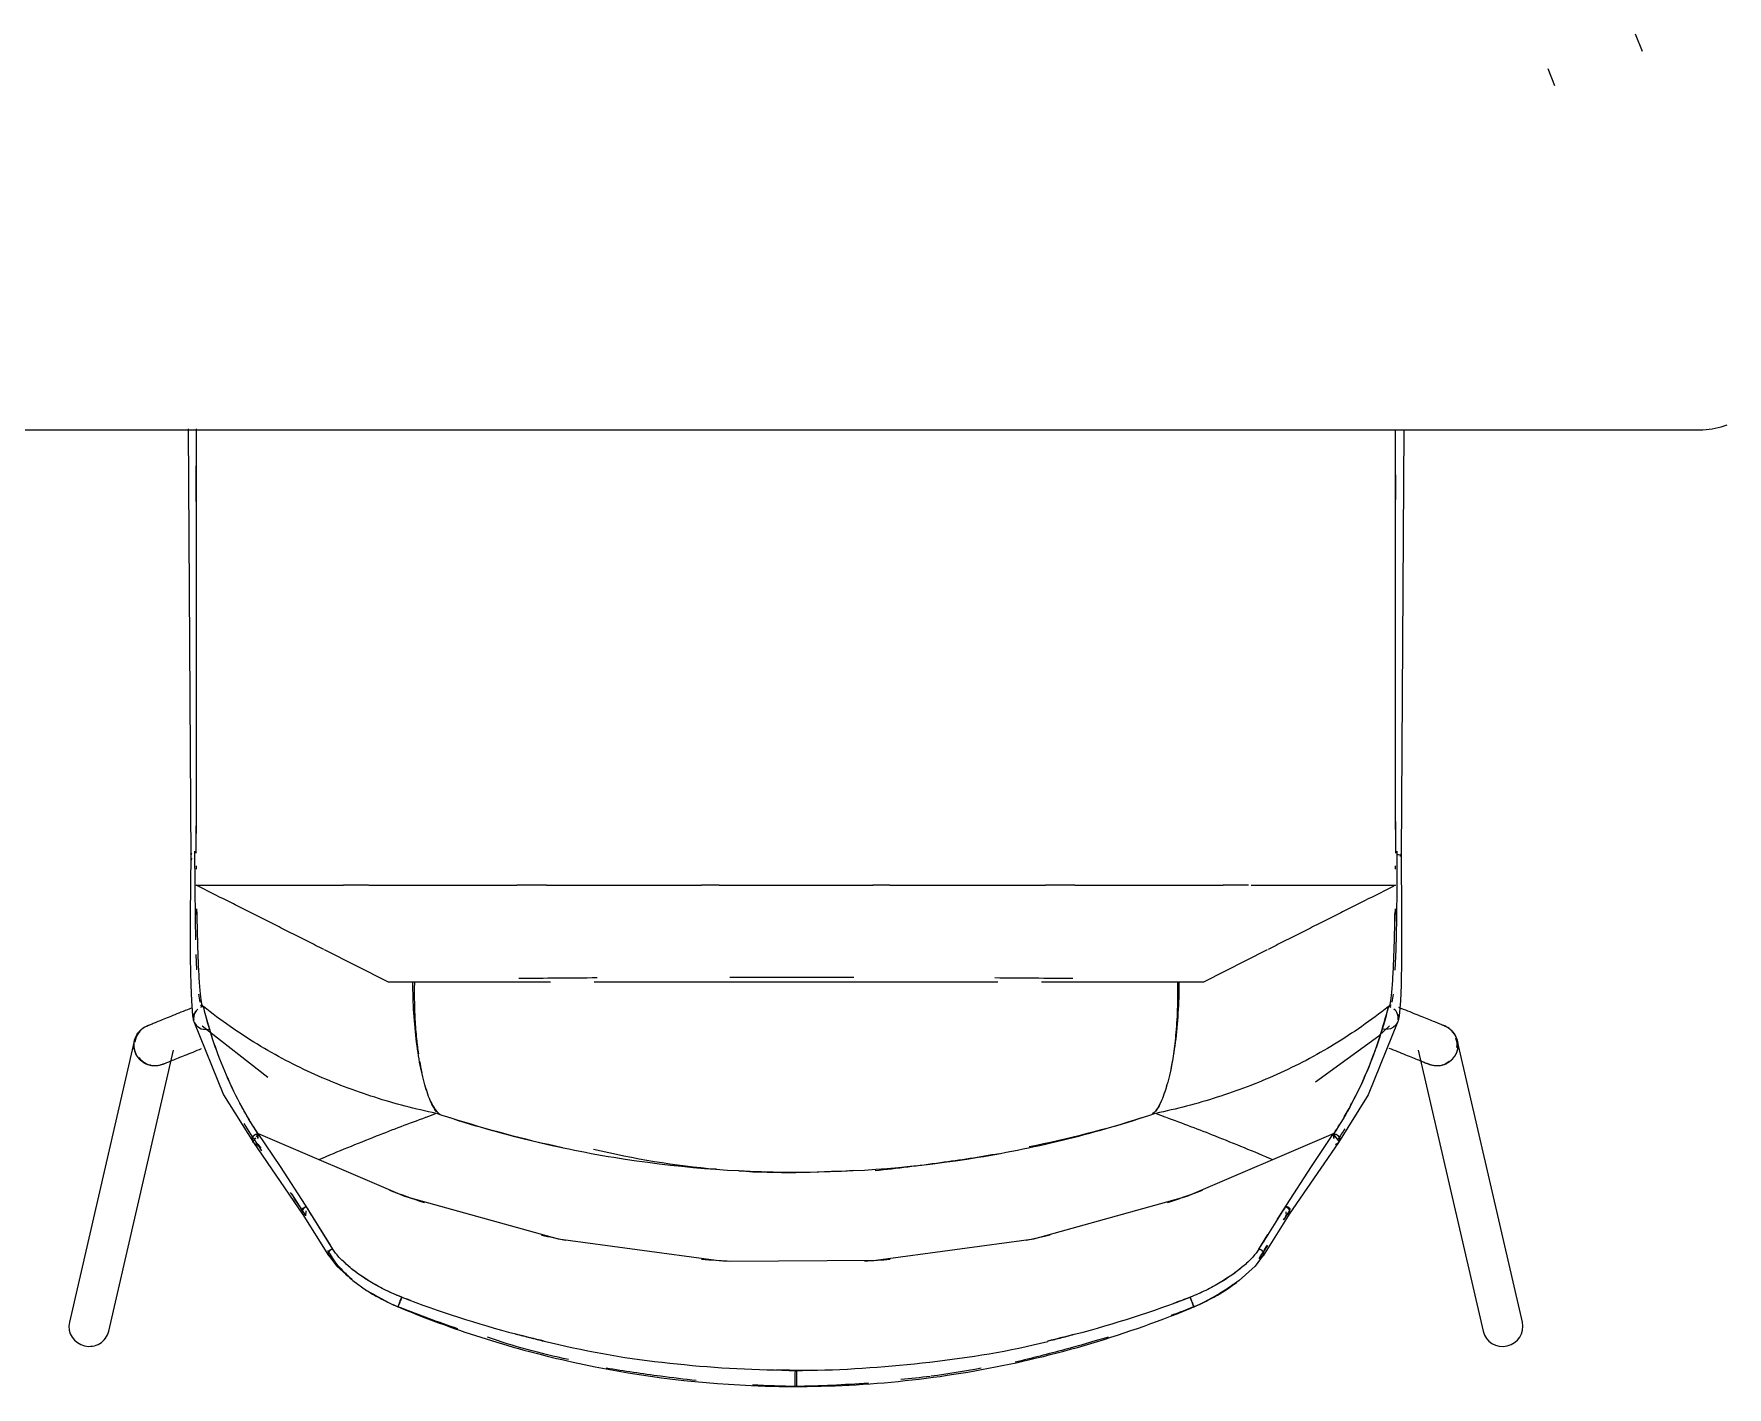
# Model space of a CAD drawing. Header units: millimetres. Extents: x 155920 to 295199, y -4084 to 97293.
# Drawn here: x 190260 to 190916, y 24404 to 24928 of the extents above; entities that cross this region are included whole.
import ezdxf

# ---------------------------------------------------------------- set-up
doc = ezdxf.new("R2010")
doc.units = ezdxf.units.MM
doc.header["$MEASUREMENT"] = 0
doc.layers.add('I-FURN', color=8, linetype='CONTINUOUS', lineweight=9)

msp = doc.modelspace()

# ---------------------------------------------------------------- linework, layer by layer
at = {"layer": 'I-FURN'}
for p, q in [((190880.5, 24928.3), (190883.16, 24921.66)), ((190849.36, 24908.21), (190846.73, 24914.73)), ((190913.79, 24776.18), (190914.94, 24776.54)), ((190914.94, 24776.54), (190916.07, 24776.94)), ((188965.5, 24775.01), (190905.5, 24775.01)), ((190320.16, 24775.42), (190321.18, 24608.79)), ((190790.84, 24775.12), (190789.82, 24610.22)), ((190905.5, 24775.01), (190906.7, 24775.04)), ((190906.7, 24775.04), (190907.9, 24775.11)), ((190907.9, 24775.11), (190909.09, 24775.23)), ((190909.09, 24775.23), (190910.28, 24775.4)), ((190910.28, 24775.4), (190911.46, 24775.61)), ((190911.46, 24775.61), (190912.63, 24775.87)), ((190912.63, 24775.87), (190913.79, 24776.18)), ((190321.16, 24610.78), (190320.97, 24586.84)), ((190321.2, 24608.83), (190321.2, 24608.76)), ((190321.35, 24608.69), (190321.65, 24608.63)), ((190321.69, 24608.95), (190321.38, 24608.89)), ((190322.86, 24598.47), (190322.76, 24611.85)), ((190788.24, 24611.85), (190788.14, 24598.46)), ((190788.86, 24610.43), (190788.31, 24610.47)), ((190789.31, 24610.38), (190788.86, 24610.43)), ((190789.63, 24610.33), (190789.31, 24610.38)), ((190789.36, 24610.07), (190789.66, 24610.13)), ((190789.66, 24610.13), (190789.81, 24610.19)), ((190789.81, 24610.19), (190789.8, 24610.26)), ((190789.85, 24610.78), (190790.04, 24586.84)), ((190323.02, 24585.61), (190322.86, 24598.47)), ((190330.55, 24598.72), (190380.3, 24598.72)), ((190390.08, 24598.72), (190447.42, 24598.72)), ((190458.92, 24598.72), (190519.01, 24598.72)), ((190525.8, 24598.72), (190585.41, 24598.72)), ((190591.91, 24598.72), (190652.12, 24598.72)), ((190663.51, 24598.72), (190720.94, 24598.72)), ((190731.78, 24598.72), (190780.46, 24598.72)), ((190788.14, 24598.46), (190787.99, 24585.62)), ((190320.97, 24586.84), (190321.02, 24570.42)), ((190323.66, 24584.75), (190323.49, 24589.64)), ((190787.51, 24589.64), (190787.35, 24584.88)), ((190790.04, 24586.84), (190789.99, 24570.42)), ((190323.17, 24577.55), (190323.02, 24585.61)), ((190787.35, 24584.88), (190787.35, 24584.75)), ((190787.99, 24585.62), (190787.73, 24573.8)), ((190397.74, 24561.25), (190372.98, 24573.72)), ((190738.02, 24573.72), (190713.26, 24561.25)), ((190787.73, 24573.8), (190787.44, 24565.87)), ((190321.02, 24570.42), (190321.21, 24560.09)), ((190323.57, 24565.91), (190323.33, 24571.92)), ((190789.99, 24570.42), (190789.8, 24560.09)), ((190321.21, 24560.09), (190321.43, 24554.03)), ((190460.43, 24561.25), (190397.74, 24561.25)), ((190555.5, 24561.25), (190477.35, 24561.25)), ((190633.65, 24561.25), (190555.5, 24561.25)), ((190713.26, 24561.25), (190650.56, 24561.25)), ((190789.8, 24560.09), (190789.57, 24554.03)), ((190321.43, 24554.03), (190321.89, 24548.14)), ((190324.8, 24553.45), (190324.28, 24556.54)), ((190786.72, 24556.53), (190786.2, 24553.45)), ((190789.57, 24554.03), (190789.11, 24548.14)), ((190310.79, 24546.85), (190310.17, 24546.6)), ((190311.44, 24547.12), (190310.79, 24546.85)), ((190312.11, 24547.39), (190311.44, 24547.12)), ((190312.81, 24547.67), (190312.11, 24547.39)), ((190313.53, 24547.96), (190312.81, 24547.67)), ((190314.27, 24548.26), (190313.53, 24547.96)), ((190315.03, 24548.57), (190314.27, 24548.26)), ((190315.81, 24548.88), (190315.03, 24548.57)), ((190316.6, 24549.2), (190315.81, 24548.88)), ((190317.41, 24549.53), (190316.6, 24549.2)), ((190318.24, 24549.86), (190317.41, 24549.53)), ((190319.08, 24550.2), (190318.24, 24549.86)), ((190319.93, 24550.55), (190319.08, 24550.2)), ((190320.79, 24550.89), (190319.93, 24550.55)), ((190321.67, 24551.25), (190320.79, 24550.89)), ((190321.89, 24548.14), (190322.3, 24546.18)), ((190322.25, 24547.67), (190322.53, 24548.81)), ((190322.53, 24548.81), (190323.1, 24549.85)), ((190325.56, 24551.65), (190325.1, 24552.45)), ((190785.9, 24552.44), (190785.45, 24551.65)), ((190787.91, 24549.85), (190788.48, 24548.81)), ((190788.48, 24548.81), (190788.76, 24547.67)), ((190789.11, 24548.14), (190788.7, 24546.18)), ((190789.89, 24551.02), (190789.01, 24551.38)), ((190790.75, 24550.67), (190789.89, 24551.02)), ((190791.61, 24550.33), (190790.75, 24550.67)), ((190792.45, 24549.99), (190791.61, 24550.33)), ((190793.29, 24549.65), (190792.45, 24549.99)), ((190794.1, 24549.32), (190793.29, 24549.65)), ((190794.9, 24549), (190794.1, 24549.32)), ((190795.69, 24548.68), (190794.9, 24549)), ((190796.46, 24548.37), (190795.69, 24548.68)), ((190797.2, 24548.07), (190796.46, 24548.37)), ((190797.93, 24547.78), (190797.2, 24548.07)), ((190798.63, 24547.49), (190797.93, 24547.78)), ((190799.31, 24547.22), (190798.63, 24547.49)), ((190799.97, 24546.95), (190799.31, 24547.22)), ((190800.6, 24546.69), (190799.97, 24546.95)), ((190299.89, 24540.01), (190300.03, 24540.3)), ((190300.03, 24540.3), (190300.17, 24540.58)), ((190300.17, 24540.58), (190300.33, 24540.86)), ((190300.33, 24540.86), (190300.5, 24541.13)), ((190300.5, 24541.13), (190300.68, 24541.4)), ((190300.68, 24541.4), (190300.87, 24541.66)), ((190300.87, 24541.66), (190301.07, 24541.91)), ((190301.07, 24541.91), (190301.28, 24542.15)), ((190301.28, 24542.15), (190301.5, 24542.38)), ((190301.5, 24542.38), (190301.73, 24542.6)), ((190301.73, 24542.6), (190301.96, 24542.82)), ((190301.96, 24542.82), (190302.21, 24543.02)), ((190302.21, 24543.02), (190302.46, 24543.22)), ((190302.46, 24543.22), (190302.73, 24543.4)), ((190302.73, 24543.4), (190302.99, 24543.58)), ((190302.99, 24543.58), (190303.27, 24543.74)), ((190303.27, 24543.74), (190303.55, 24543.89)), ((190303.55, 24543.89), (190303.84, 24544.03)), ((190303.84, 24544.03), (190304.13, 24544.16)), ((190304.13, 24544.16), (190304.21, 24544.19)), ((190304.22, 24544.2), (190304.21, 24544.19)), ((190304.21, 24544.19), (190304.23, 24544.2)), ((190304.26, 24544.21), (190304.22, 24544.2)), ((190304.23, 24544.2), (190304.28, 24544.22)), ((190304.34, 24544.25), (190304.26, 24544.21)), ((190304.28, 24544.22), (190304.37, 24544.26)), ((190304.45, 24544.29), (190304.34, 24544.25)), ((190304.37, 24544.26), (190304.41, 24544.28)), ((190304.6, 24544.35), (190304.45, 24544.29)), ((190304.78, 24544.42), (190304.6, 24544.35)), ((190305, 24544.51), (190304.78, 24544.42)), ((190305.25, 24544.61), (190305, 24544.51)), ((190305.54, 24544.73), (190305.25, 24544.61)), ((190305.86, 24544.86), (190305.54, 24544.73)), ((190306.21, 24545), (190305.86, 24544.86)), ((190306.6, 24545.16), (190306.21, 24545)), ((190307.02, 24545.33), (190306.6, 24545.16)), ((190307.47, 24545.51), (190307.02, 24545.33)), ((190307.95, 24545.71), (190307.47, 24545.51)), ((190308.46, 24545.91), (190307.95, 24545.71)), ((190309.01, 24546.13), (190308.46, 24545.91)), ((190309.57, 24546.36), (190309.01, 24546.13)), ((190310.17, 24546.6), (190309.57, 24546.36)), ((190322.59, 24545.4), (190322.26, 24546.51)), ((190322.3, 24546.18), (190322.63, 24545.42)), ((190322.38, 24545.96), (190333.88, 24517.53)), ((190322.63, 24545.42), (190323.22, 24544.56)), ((190323.22, 24544.56), (190324.15, 24543.74)), ((190324.15, 24543.74), (190325.27, 24543.17)), ((190325.27, 24543.17), (190326.17, 24542.94)), ((190325.62, 24544.28), (190351.02, 24524.46)), ((190326.17, 24542.94), (190327.55, 24542.9)), ((190327.55, 24542.9), (190328.59, 24543.11)), ((190756.64, 24522.63), (190781.19, 24540.37)), ((190788.62, 24545.96), (190777.12, 24517.53)), ((190781.19, 24540.37), (190785.39, 24544.28)), ((190783.45, 24542.9), (190782.41, 24543.11)), ((190784.83, 24542.94), (190783.45, 24542.9)), ((190785.73, 24543.17), (190784.83, 24542.94)), ((190786.86, 24543.74), (190785.73, 24543.17)), ((190787.78, 24544.56), (190786.86, 24543.74)), ((190788.37, 24545.42), (190787.78, 24544.56)), ((190788.7, 24546.18), (190788.37, 24545.42)), ((190788.74, 24546.51), (190788.41, 24545.4)), ((190801.21, 24546.45), (190800.6, 24546.69)), ((190801.79, 24546.22), (190801.21, 24546.45)), ((190802.34, 24545.99), (190801.79, 24546.22)), ((190802.86, 24545.78), (190802.34, 24545.99)), ((190803.36, 24545.58), (190802.86, 24545.78)), ((190803.82, 24545.4), (190803.36, 24545.58)), ((190804.25, 24545.22), (190803.82, 24545.4)), ((190804.65, 24545.06), (190804.25, 24545.22)), ((190805.02, 24544.91), (190804.65, 24545.06)), ((190805.35, 24544.78), (190805.02, 24544.91)), ((190805.65, 24544.66), (190805.35, 24544.78)), ((190805.92, 24544.55), (190805.65, 24544.66)), ((190806.15, 24544.46), (190805.92, 24544.55)), ((190806.34, 24544.38), (190806.15, 24544.46)), ((190806.5, 24544.31), (190806.34, 24544.38)), ((190806.63, 24544.26), (190806.5, 24544.31)), ((190806.59, 24544.28), (190806.69, 24544.23)), ((190806.72, 24544.22), (190806.63, 24544.26)), ((190806.69, 24544.23), (190806.76, 24544.21)), ((190806.77, 24544.2), (190806.72, 24544.22)), ((190806.76, 24544.21), (190806.79, 24544.2)), ((190806.79, 24544.19), (190806.77, 24544.2)), ((190806.79, 24544.2), (190806.79, 24544.19)), ((190806.79, 24544.19), (190807.09, 24544.07)), ((190807.09, 24544.07), (190807.38, 24543.93)), ((190807.38, 24543.93), (190807.66, 24543.78)), ((190807.66, 24543.78), (190807.94, 24543.62)), ((190807.94, 24543.62), (190808.21, 24543.45)), ((190808.21, 24543.45), (190808.47, 24543.27)), ((190808.47, 24543.27), (190808.73, 24543.08)), ((190808.73, 24543.08), (190808.97, 24542.88)), ((190808.97, 24542.88), (190809.21, 24542.66)), ((190809.21, 24542.66), (190809.44, 24542.44)), ((190809.44, 24542.44), (190809.67, 24542.21)), ((190809.67, 24542.21), (190809.88, 24541.97)), ((190809.88, 24541.97), (190810.08, 24541.73)), ((190810.08, 24541.73), (190810.27, 24541.47)), ((190810.27, 24541.47), (190810.46, 24541.21)), ((190810.46, 24541.21), (190810.63, 24540.94)), ((190810.63, 24540.94), (190810.79, 24540.66)), ((190810.79, 24540.66), (190810.94, 24540.38)), ((190810.94, 24540.38), (190811.08, 24540.09)), ((190299.33, 24538.37), (190274.21, 24429.56)), ((190289.41, 24426.05), (190314.53, 24534.86)), ((190299.21, 24536.91), (190299.22, 24537.23)), ((190299.21, 24536.59), (190299.21, 24536.91)), ((190299.22, 24536.27), (190299.21, 24536.59)), ((190299.22, 24537.23), (190299.25, 24537.54)), ((190299.25, 24535.95), (190299.22, 24536.27)), ((190299.25, 24537.54), (190299.28, 24537.86)), ((190299.29, 24535.63), (190299.25, 24535.95)), ((190299.28, 24537.86), (190299.33, 24538.18)), ((190299.34, 24535.31), (190299.29, 24535.63)), ((190299.33, 24538.18), (190299.39, 24538.49)), ((190299.41, 24535), (190299.34, 24535.31)), ((190299.39, 24538.49), (190299.47, 24538.8)), ((190299.49, 24534.69), (190299.41, 24535)), ((190299.47, 24538.8), (190299.56, 24539.11)), ((190299.58, 24534.38), (190299.49, 24534.69)), ((190299.56, 24539.11), (190299.66, 24539.42)), ((190299.68, 24534.08), (190299.58, 24534.38)), ((190299.66, 24539.42), (190299.77, 24539.72)), ((190299.79, 24533.78), (190299.68, 24534.08)), ((190299.77, 24539.72), (190299.89, 24540.01)), ((190299.82, 24533.7), (190299.79, 24533.78)), ((190299.95, 24533.41), (190299.82, 24533.7)), ((190320.54, 24533.54), (190321.31, 24533.85)), ((190321.31, 24533.85), (190322.09, 24534.16)), ((190322.09, 24534.16), (190322.89, 24534.49)), ((190322.89, 24534.49), (190323.71, 24534.82)), ((190323.71, 24534.82), (190324.54, 24535.15)), ((190324.54, 24535.15), (190325.39, 24535.49)), ((190785.08, 24535.71), (190785.93, 24535.37)), ((190785.93, 24535.37), (190786.77, 24535.03)), ((190786.77, 24535.03), (190787.6, 24534.69)), ((190787.6, 24534.69), (190788.41, 24534.37)), ((190788.41, 24534.37), (190789.2, 24534.04)), ((190789.2, 24534.04), (190789.98, 24533.73)), ((190789.98, 24533.73), (190790.74, 24533.42)), ((190796.47, 24534.86), (190821.59, 24426.05)), ((190811.08, 24540.09), (190811.2, 24539.8)), ((190811.21, 24533.78), (190811.09, 24533.49)), ((190811.2, 24539.8), (190811.32, 24539.5)), ((190811.24, 24533.86), (190811.21, 24533.78)), ((190811.36, 24534.16), (190811.24, 24533.86)), ((190811.32, 24539.5), (190811.42, 24539.19)), ((190811.45, 24534.47), (190811.36, 24534.16)), ((190811.42, 24539.19), (190811.51, 24538.89)), ((190811.54, 24534.77), (190811.45, 24534.47)), ((190811.51, 24538.89), (190811.59, 24538.58)), ((190811.61, 24535.08), (190811.54, 24534.77)), ((190811.59, 24538.58), (190811.66, 24538.26)), ((190811.68, 24535.4), (190811.61, 24535.08)), ((190811.66, 24538.26), (190811.71, 24537.95)), ((190836.8, 24429.56), (190811.67, 24538.37)), ((190811.72, 24535.72), (190811.68, 24535.4)), ((190811.71, 24537.95), (190811.75, 24537.63)), ((190811.76, 24536.03), (190811.72, 24535.72)), ((190811.75, 24537.63), (190811.78, 24537.31)), ((190811.78, 24536.35), (190811.76, 24536.03)), ((190811.78, 24537.31), (190811.79, 24536.99)), ((190811.79, 24536.67), (190811.78, 24536.35)), ((190811.79, 24536.99), (190811.79, 24536.67)), ((190300.09, 24533.12), (190299.95, 24533.41)), ((190300.24, 24532.84), (190300.09, 24533.12)), ((190300.41, 24532.56), (190300.24, 24532.84)), ((190300.58, 24532.29), (190300.41, 24532.56)), ((190300.77, 24532.03), (190300.58, 24532.29)), ((190300.96, 24531.78), (190300.77, 24532.03)), ((190301.17, 24531.53), (190300.96, 24531.78)), ((190301.38, 24531.3), (190301.17, 24531.53)), ((190301.6, 24531.07), (190301.38, 24531.3)), ((190301.84, 24530.85), (190301.6, 24531.07)), ((190302.08, 24530.64), (190301.84, 24530.85)), ((190302.33, 24530.44), (190302.08, 24530.64)), ((190302.59, 24530.25), (190302.33, 24530.44)), ((190302.85, 24530.07), (190302.59, 24530.25)), ((190303.12, 24529.9), (190302.85, 24530.07)), ((190303.4, 24529.74), (190303.12, 24529.9)), ((190303.69, 24529.59), (190303.4, 24529.74)), ((190303.98, 24529.46), (190303.69, 24529.59)), ((190304.27, 24529.34), (190303.98, 24529.46)), ((190304.57, 24529.22), (190304.27, 24529.34)), ((190304.87, 24529.13), (190304.57, 24529.22)), ((190305.18, 24529.04), (190304.87, 24529.13)), ((190305.49, 24528.96), (190305.18, 24529.04)), ((190305.81, 24528.9), (190305.49, 24528.96)), ((190306.12, 24528.85), (190305.81, 24528.9)), ((190306.44, 24528.81), (190306.12, 24528.85)), ((190306.76, 24528.79), (190306.44, 24528.81)), ((190307.08, 24528.78), (190306.76, 24528.79)), ((190307.4, 24528.78), (190307.08, 24528.78)), ((190307.72, 24528.79), (190307.4, 24528.78)), ((190308.04, 24528.82), (190307.72, 24528.79)), ((190308.36, 24528.86), (190308.04, 24528.82)), ((190308.67, 24528.91), (190308.36, 24528.86)), ((190308.99, 24528.98), (190308.67, 24528.91)), ((190309.3, 24529.05), (190308.99, 24528.98)), ((190309.6, 24529.14), (190309.3, 24529.05)), ((190309.91, 24529.25), (190309.6, 24529.14)), ((190310.21, 24529.36), (190309.91, 24529.25)), ((190310.24, 24529.37), (190310.21, 24529.36)), ((190310.21, 24529.36), (190310.22, 24529.37)), ((190310.21, 24529.36), (190310.21, 24529.36)), ((190310.22, 24529.37), (190310.28, 24529.39)), ((190310.3, 24529.4), (190310.24, 24529.37)), ((190310.28, 24529.39), (190310.37, 24529.43)), ((190310.41, 24529.44), (190310.3, 24529.4)), ((190310.37, 24529.43), (190310.49, 24529.48)), ((190310.49, 24529.48), (190310.65, 24529.54)), ((190310.65, 24529.54), (190310.85, 24529.62)), ((190310.85, 24529.62), (190311.08, 24529.71)), ((190311.08, 24529.71), (190311.35, 24529.82)), ((190311.35, 24529.82), (190311.65, 24529.94)), ((190311.65, 24529.94), (190311.98, 24530.08)), ((190311.98, 24530.08), (190312.35, 24530.23)), ((190312.35, 24530.23), (190312.75, 24530.39)), ((190312.75, 24530.39), (190313.18, 24530.56)), ((190313.18, 24530.56), (190313.64, 24530.75)), ((190313.64, 24530.75), (190314.13, 24530.95)), ((190314.13, 24530.95), (190314.66, 24531.16)), ((190314.66, 24531.16), (190315.21, 24531.38)), ((190315.21, 24531.38), (190315.79, 24531.61)), ((190315.79, 24531.61), (190316.39, 24531.86)), ((190316.39, 24531.86), (190317.02, 24532.12)), ((190317.02, 24532.12), (190317.68, 24532.38)), ((190317.68, 24532.38), (190318.36, 24532.66)), ((190318.36, 24532.66), (190319.07, 24532.94)), ((190319.07, 24532.94), (190319.79, 24533.23)), ((190319.79, 24533.23), (190320.54, 24533.54)), ((190790.74, 24533.42), (190791.48, 24533.12)), ((190791.48, 24533.12), (190792.2, 24532.83)), ((190792.2, 24532.83), (190792.89, 24532.55)), ((190792.89, 24532.55), (190793.57, 24532.28)), ((190793.57, 24532.28), (190794.22, 24532.02)), ((190794.22, 24532.02), (190794.84, 24531.77)), ((190794.84, 24531.77), (190795.44, 24531.53)), ((190795.44, 24531.53), (190796, 24531.3)), ((190796, 24531.3), (190796.55, 24531.08)), ((190796.55, 24531.08), (190797.06, 24530.87)), ((190797.06, 24530.87), (190797.54, 24530.68)), ((190797.54, 24530.68), (190797.99, 24530.49)), ((190797.99, 24530.49), (190798.41, 24530.33)), ((190798.41, 24530.33), (190798.8, 24530.17)), ((190798.8, 24530.17), (190799.15, 24530.03)), ((190799.15, 24530.03), (190799.47, 24529.9)), ((190799.47, 24529.9), (190799.76, 24529.78)), ((190799.76, 24529.78), (190800.01, 24529.68)), ((190800.01, 24529.68), (190800.23, 24529.59)), ((190800.23, 24529.59), (190800.41, 24529.52)), ((190800.41, 24529.52), (190800.56, 24529.46)), ((190800.56, 24529.46), (190800.67, 24529.41)), ((190800.64, 24529.43), (190800.6, 24529.44)), ((190800.73, 24529.39), (190800.64, 24529.43)), ((190800.67, 24529.41), (190800.75, 24529.38)), ((190800.78, 24529.37), (190800.73, 24529.39)), ((190800.75, 24529.38), (190800.79, 24529.36)), ((190800.8, 24529.36), (190800.78, 24529.37)), ((190800.79, 24529.36), (190800.8, 24529.36)), ((190800.88, 24529.33), (190800.8, 24529.36)), ((190801.18, 24529.22), (190800.88, 24529.33)), ((190801.48, 24529.12), (190801.18, 24529.22)), ((190801.79, 24529.03), (190801.48, 24529.12)), ((190802.1, 24528.96), (190801.79, 24529.03)), ((190802.42, 24528.9), (190802.1, 24528.96)), ((190802.73, 24528.85), (190802.42, 24528.9)), ((190803.05, 24528.81), (190802.73, 24528.85)), ((190803.37, 24528.79), (190803.05, 24528.81)), ((190803.69, 24528.78), (190803.37, 24528.79)), ((190804.01, 24528.78), (190803.69, 24528.78)), ((190804.33, 24528.8), (190804.01, 24528.78)), ((190804.65, 24528.82), (190804.33, 24528.8)), ((190804.97, 24528.86), (190804.65, 24528.82)), ((190805.28, 24528.92), (190804.97, 24528.86)), ((190805.59, 24528.98), (190805.28, 24528.92)), ((190805.9, 24529.06), (190805.59, 24528.98)), ((190806.21, 24529.15), (190805.9, 24529.06)), ((190806.51, 24529.25), (190806.21, 24529.15)), ((190806.81, 24529.37), (190806.51, 24529.25)), ((190807.11, 24529.5), (190806.81, 24529.37)), ((190807.4, 24529.63), (190807.11, 24529.5)), ((190807.68, 24529.78), (190807.4, 24529.63)), ((190807.96, 24529.94), (190807.68, 24529.78)), ((190808.22, 24530.12), (190807.96, 24529.94)), ((190808.49, 24530.3), (190808.22, 24530.12)), ((190808.74, 24530.49), (190808.49, 24530.3)), ((190808.99, 24530.69), (190808.74, 24530.49)), ((190809.23, 24530.91), (190808.99, 24530.69)), ((190809.46, 24531.13), (190809.23, 24530.91)), ((190809.68, 24531.36), (190809.46, 24531.13)), ((190809.89, 24531.6), (190809.68, 24531.36)), ((190810.1, 24531.85), (190809.89, 24531.6)), ((190810.29, 24532.1), (190810.1, 24531.85)), ((190810.47, 24532.37), (190810.29, 24532.1)), ((190810.64, 24532.64), (190810.47, 24532.37)), ((190810.8, 24532.91), (190810.64, 24532.64)), ((190810.95, 24533.2), (190810.8, 24532.91)), ((190811.09, 24533.49), (190810.95, 24533.2)), ((190333.88, 24517.53), (190345.42, 24499.15)), ((190777.12, 24517.53), (190765.58, 24499.15)), ((190345.02, 24500.45), (190345.09, 24500.92)), ((190345.09, 24500.92), (190345.27, 24501.37)), ((190346.22, 24500.95), (190345.21, 24499.52)), ((190345.27, 24501.37), (190345.54, 24501.77)), ((190345.54, 24501.77), (190345.9, 24502.09)), ((190345.9, 24502.09), (190346.33, 24502.32)), ((190346.33, 24502.32), (190346.8, 24502.45)), ((190347.28, 24502.47), (190346.46, 24501.3)), ((190346.8, 24502.45), (190347.28, 24502.47)), ((190347.17, 24500.7), (190347.28, 24502.47)), ((190347.28, 24502.48), (190347.18, 24500.7)), ((190347.22, 24500.67), (190347.28, 24502.48)), ((190347.22, 24500.67), (190347.28, 24502.48)), ((190355.92, 24489.84), (190347.29, 24502.61)), ((190347.29, 24502.61), (190403.94, 24478.3)), ((190707.06, 24478.3), (190763.71, 24502.61)), ((190755.08, 24489.84), (190763.71, 24502.61)), ((190763.83, 24500.7), (190763.72, 24502.48)), ((190763.72, 24502.48), (190763.78, 24500.67)), ((190763.72, 24502.48), (190763.78, 24500.67)), ((190765.79, 24499.52), (190763.72, 24502.47)), ((190763.72, 24502.47), (190763.83, 24500.7)), ((190763.72, 24502.47), (190764.21, 24502.45)), ((190764.21, 24502.45), (190764.67, 24502.32)), ((190764.67, 24502.32), (190765.1, 24502.09)), ((190765.1, 24502.09), (190765.46, 24501.77)), ((190765.46, 24501.77), (190765.74, 24501.37)), ((190765.74, 24501.37), (190765.92, 24500.92)), ((190765.92, 24500.92), (190765.99, 24500.45)), ((190345.06, 24499.97), (190345.02, 24500.45)), ((190345.21, 24499.52), (190345.06, 24499.97)), ((190345.42, 24499.14), (190364.47, 24471.44)), ((190347.15, 24498.49), (190348.26, 24496.92)), ((190765.58, 24499.14), (190746.54, 24471.44)), ((190765.94, 24499.97), (190765.79, 24499.52)), ((190765.99, 24500.45), (190765.94, 24499.97)), ((190365.61, 24474.85), (190355.92, 24489.84)), ((190745.4, 24474.85), (190755.08, 24489.84)), ((190360.18, 24479.28), (190365.55, 24471)), ((190376.24, 24457.84), (190365.61, 24474.85)), ((190403.94, 24478.3), (190463.41, 24461.84)), ((190647.59, 24461.84), (190707.06, 24478.3)), ((190742.01, 24469.48), (190745.4, 24474.85)), ((190364.15, 24472.58), (190364.25, 24472.99)), ((190364.28, 24471.77), (190364.16, 24472.16)), ((190364.34, 24472.86), (190364.23, 24472.44)), ((190364.24, 24472.03), (190364.36, 24471.64)), ((190364.25, 24472.99), (190364.46, 24473.38)), ((190364.5, 24471.43), (190364.28, 24471.77)), ((190364.54, 24473.25), (190364.34, 24472.86)), ((190364.36, 24471.64), (190364.58, 24471.29)), ((190364.37, 24471.59), (190374.58, 24455.39)), ((190364.46, 24473.38), (190364.76, 24473.73)), ((190364.81, 24471.16), (190364.5, 24471.43)), ((190364.84, 24473.59), (190364.54, 24473.25)), ((190364.58, 24471.29), (190364.89, 24471.03)), ((190364.76, 24473.73), (190365.13, 24473.99)), ((190365.21, 24473.86), (190364.84, 24473.59)), ((190365.13, 24473.99), (190365.54, 24474.17)), ((190365.63, 24474.04), (190365.21, 24473.86)), ((190365.54, 24474.17), (190365.99, 24474.25)), ((190365.8, 24472.61), (190365.61, 24470.9)), ((190366.07, 24474.12), (190365.63, 24474.04)), ((190365.69, 24470.77), (190365.88, 24472.45)), ((190746.77, 24471.81), (190736.37, 24455.31)), ((190745.46, 24471), (190744.4, 24469.34)), ((190745.38, 24474.04), (190744.93, 24474.12)), ((190745.14, 24472.25), (190745.31, 24470.77)), ((190745.8, 24473.86), (190745.38, 24474.04)), ((190746.73, 24472.98), (190745.46, 24471)), ((190746.16, 24473.59), (190745.8, 24473.86)), ((190746.11, 24471.03), (190746.42, 24471.29)), ((190746.46, 24473.25), (190746.16, 24473.59)), ((190746.42, 24471.29), (190746.64, 24471.64)), ((190746.67, 24472.86), (190746.46, 24473.25)), ((190746.64, 24471.64), (190746.76, 24472.03)), ((190746.76, 24472.03), (190746.77, 24472.44)), ((190463.41, 24461.84), (190524.61, 24453.53)), ((190586.39, 24453.53), (190647.59, 24461.84)), ((190734.76, 24457.84), (190738.26, 24463.48)), ((190374.19, 24457.33), (190376.24, 24454.05)), ((190374.51, 24456.69), (190374.4, 24456.29)), ((190374.4, 24456.29), (190374.4, 24455.89)), ((190374.4, 24455.89), (190374.51, 24455.52)), ((190374.73, 24457.07), (190374.51, 24456.69)), ((190374.51, 24455.52), (190374.72, 24455.2)), ((190374.54, 24455.45), (190377.73, 24451.23)), ((190374.72, 24455.2), (190375.03, 24454.96)), ((190375.03, 24457.39), (190374.73, 24457.07)), ((190375.41, 24457.63), (190375.03, 24457.39)), ((190375.82, 24457.79), (190375.41, 24457.63)), ((190376.25, 24457.84), (190375.82, 24457.79)), ((190736.46, 24455.45), (190733.28, 24451.23)), ((190738.04, 24459.29), (190734.78, 24454.08)), ((190375.03, 24454.96), (190375.4, 24454.8)), ((190375.4, 24454.8), (190375.82, 24454.75)), ((190377.73, 24451.23), (190383.89, 24445.65)), ((190524.61, 24453.53), (190528.9, 24453.26)), ((190529.96, 24453.2), (190586.39, 24453.53)), ((190733.28, 24451.23), (190727.12, 24445.65)), ((190383.89, 24445.65), (190389.24, 24441.89)), ((190727.12, 24445.65), (190721.77, 24441.89)), ((190389.24, 24441.89), (190396.43, 24437.81)), ((190401.45, 24435.62), (190401.42, 24435.52)), ((190401.53, 24435.82), (190401.45, 24435.62)), ((190401.65, 24436.11), (190401.53, 24435.82)), ((190401.79, 24436.49), (190401.65, 24436.11)), ((190401.96, 24436.91), (190401.79, 24436.49)), ((190402.14, 24437.37), (190401.96, 24436.91)), ((190402.32, 24437.82), (190402.14, 24437.37)), ((190402.49, 24438.25), (190402.32, 24437.82)), ((190402.64, 24438.63), (190402.49, 24438.25)), ((190402.76, 24438.93), (190402.64, 24438.63)), ((190402.84, 24439.14), (190402.76, 24438.93)), ((190402.88, 24439.25), (190402.84, 24439.14)), ((190708.16, 24439.14), (190708.12, 24439.25)), ((190708.25, 24438.93), (190708.16, 24439.14)), ((190708.37, 24438.63), (190708.25, 24438.93)), ((190708.52, 24438.25), (190708.37, 24438.63)), ((190708.69, 24437.82), (190708.52, 24438.25)), ((190708.87, 24437.37), (190708.69, 24437.82)), ((190709.04, 24436.91), (190708.87, 24437.37)), ((190709.21, 24436.49), (190709.04, 24436.91)), ((190709.36, 24436.11), (190709.21, 24436.49)), ((190709.47, 24435.82), (190709.36, 24436.11)), ((190709.55, 24435.62), (190709.47, 24435.82)), ((190709.59, 24435.52), (190709.55, 24435.62)), ((190721.77, 24441.89), (190714.57, 24437.81)), ((190555.27, 24410), (190555.28, 24410.49)), ((190555.27, 24409.35), (190555.27, 24410)), ((190555.27, 24408.6), (190555.27, 24409.35)), ((190555.28, 24410.49), (190555.28, 24410.8)), ((190555.73, 24410.8), (190555.73, 24410.49)), ((190555.73, 24410.49), (190555.73, 24410)), ((190555.73, 24410), (190555.73, 24409.35)), ((190555.73, 24409.35), (190555.73, 24408.6)), ((190555.27, 24407.8), (190555.27, 24408.6)), ((190555.27, 24406.99), (190555.27, 24407.8)), ((190555.27, 24406.24), (190555.27, 24406.99)), ((190555.27, 24405.59), (190555.27, 24406.24)), ((190555.27, 24405.1), (190555.27, 24405.59)), ((190555.27, 24404.79), (190555.27, 24405.1)), ((190555.27, 24404.68), (190555.27, 24404.79)), ((190555.73, 24408.6), (190555.73, 24407.8)), ((190555.73, 24407.8), (190555.73, 24406.99)), ((190555.73, 24406.99), (190555.73, 24406.24)), ((190555.73, 24406.24), (190555.73, 24405.59)), ((190555.73, 24405.59), (190555.73, 24405.1)), ((190555.73, 24405.1), (190555.73, 24404.79)), ((190555.73, 24404.79), (190555.73, 24404.68))]:
    msp.add_line(p, q, dxfattribs=at)
for centre, major_axis, ratio, start_param, end_param in [((190306.93, 24536.61), (-7.6, 1.75), 0.972413, 5.759587, 7.853982), ((190307.41, 24536.86), (-3, 7.42), 0.991026, 6.129106, 7.330383), ((190803.59, 24536.86), (3, 7.42), 0.991026, 5.759587, 6.437265), ((190804.07, 24536.61), (7.6, 1.75), 0.972413, 4.712389, 6.806784), ((190803.59, 24536.86), (3, 7.42), 0.991026, 4.974188, 5.437538), ((190307.41, 24536.86), (-3, 7.42), 0.991026, 1.832596, 2.330624), ((190306.93, 24536.61), (-7.6, 1.75), 0.972413, 1.570796, 1.633664), ((190803.59, 24536.86), (3, 7.42), 0.991026, 3.952562, 4.18879), ((190281.81, 24427.8), (-7.6, 1.75), 0.972413, 0, 1.570796), ((190829.19, 24427.8), (7.6, 1.75), 0.972413, 4.712389, 6.283185), ((190281.81, 24427.8), (-7.6, 1.75), 0.972413, 1.570796, 3.141593), ((190829.19, 24427.8), (7.6, 1.75), 0.972413, 3.141593, 4.712389)]:
    msp.add_ellipse(centre, major_axis=major_axis, ratio=ratio, start_param=start_param, end_param=end_param, dxfattribs=at)
for points, knots in [([(190323.31, 24775.4), (190323.31, 24766.89), (190323.31, 24714.62), (190323.31, 24662.41), (190323.31, 24618.74)], [0.4094466, 0.4094466, 0.4094466, 0.4094466, 0.5, 0.9655933, 0.9655933, 0.9655933, 0.9655933]), ([(190787.7, 24620.33), (190787.7, 24663.71), (190787.7, 24715.28), (190787.7, 24766.93), (190787.7, 24775.11)], [-0.9648346, -0.9648346, -0.9648346, -0.9648346, -0.5, -0.4126107, -0.4126107, -0.4126107, -0.4126107]), ([(190321.63, 24610.49), (190321.38, 24610.56), (190321.06, 24610.72), (190321.23, 24610.94), (190321.52, 24611.07), (190321.65, 24611.11)], [-0.8, -0.8, -0.8, -0.8, -0.6, -0.4, -0.3, -0.3, -0.3, -0.3]), ([(190789.65, 24610.99), (190789.82, 24610.9), (190789.89, 24610.77), (190789.78, 24610.63), (190789.71, 24610.59)], [-0.6, -0.6, -0.6, -0.6, -0.4, -0.3, -0.3, -0.3, -0.3]), ([(190372.68, 24573.87), (190370.59, 24574.92), (190366.4, 24577.03), (190360.12, 24580.19), (190353.85, 24583.35), (190347.64, 24586.47), (190341.5, 24589.56), (190333.36, 24593.66), (190327.32, 24596.7), (190323.33, 24598.71)], [-0.6666667, -0.6666667, -0.6666667, -0.6666667, -0.5833333, -0.5, -0.4166667, -0.3333333, -0.25, -0.1666667, -0.000257, -0.000257, -0.000257, -0.000257]), ([(190787.68, 24598.71), (190783.68, 24596.7), (190777.65, 24593.66), (190769.51, 24589.56), (190763.36, 24586.47), (190757.15, 24583.35), (190750.89, 24580.19), (190744.6, 24577.03), (190740.42, 24574.92), (190738.33, 24573.87)], [-0.999743, -0.999743, -0.999743, -0.999743, -0.8333333, -0.75, -0.6666667, -0.5833333, -0.5, -0.4166667, -0.3333333, -0.3333333, -0.3333333, -0.3333333]), ([(190323.51, 24588.43), (190323.55, 24586.59), (190323.62, 24583.01), (190323.78, 24576.02), (190324, 24569.71), (190324.26, 24564.19), (190324.49, 24560.62), (190324.73, 24557.55), (190324.99, 24555.15), (190325.26, 24553.36), (190325.59, 24551.93), (190325.83, 24551.76), (190325.97, 24551.75)], [-0.75, -0.75, -0.75, -0.75, -0.6875, -0.625, -0.5, -0.4375, -0.375, -0.3125, -0.25, -0.1875, -0.125, -0.0303274, -0.0303274, -0.0303274, -0.0303274]), ([(190785.03, 24551.66), (190785.18, 24551.63), (190785.42, 24551.97), (190785.74, 24553.35), (190786.02, 24555.15), (190786.27, 24557.55), (190786.52, 24560.62), (190786.74, 24564.19), (190787, 24569.71), (190787.22, 24576.02), (190787.39, 24583.01), (190787.46, 24586.59), (190787.49, 24588.43)], [0.0303274, 0.0303274, 0.0303274, 0.0303274, 0.125, 0.1875, 0.25, 0.3125, 0.375, 0.4375, 0.5, 0.625, 0.6875, 0.75, 0.75, 0.75, 0.75]), ([(190416.31, 24511.04), (190415.83, 24511.71), (190414.46, 24513.99), (190412.33, 24519.24), (190410.18, 24527.61), (190408.53, 24537.73), (190407.47, 24549.18), (190407.2, 24557.14), (190407.17, 24561.25)], [-0.9193728, -0.9193728, -0.9193728, -0.9193728, -0.8333333, -0.6666667, -0.5, -0.3333333, -0.1666667, 0, 0, 0, 0]), ([(190407.79, 24561.24), (190407.73, 24558.97), (190407.71, 24555.4), (190407.82, 24550.61), (190408.06, 24545.43), (190408.51, 24539.62), (190409.05, 24535.34), (190409.32, 24533.46)], [-0.9851579, -0.9851579, -0.9851579, -0.9851579, -0.8928571, -0.8392857, -0.7857143, -0.6785714, -0.5893271, -0.5893271, -0.5893271, -0.5893271]), ([(190529.91, 24563.14), (190538.44, 24563.15), (190554.53, 24563.18), (190570.5, 24563.13), (190577.97, 24563.1)], [-0.5858079, -0.5858079, -0.5858079, -0.5858079, -0.5, -0.4242935, -0.4242935, -0.4242935, -0.4242935]), ([(190703.83, 24561.25), (190703.8, 24557.14), (190703.53, 24549.17), (190702.48, 24537.72), (190700.82, 24527.59), (190698.67, 24519.23), (190696.54, 24513.98), (190695.17, 24511.71), (190694.7, 24511.04)], [-1, -1, -1, -1, -0.8333333, -0.6666667, -0.5, -0.3333333, -0.1666667, -0.0807818, -0.0807818, -0.0807818, -0.0807818]), ([(190703.21, 24561.24), (190703.29, 24558.1), (190703.29, 24551.53), (190702.75, 24542), (190702.07, 24536.09), (190701.69, 24533.47)], [0.0148525, 0.0148525, 0.0148525, 0.0148525, 0.1428571, 0.2857143, 0.4107474, 0.4107474, 0.4107474, 0.4107474]), ([(190323.95, 24550.74), (190323.79, 24550.61), (190323.29, 24550.14), (190322.62, 24549.16), (190322.27, 24547.85), (190322.3, 24546.98), (190322.37, 24546.6)], [-0.8461538, -0.8461538, -0.8461538, -0.8461538, -0.8076923, -0.7115385, -0.6153846, -0.5384615, -0.5384615, -0.5384615, -0.5384615]), ([(190343.89, 24507.87), (190342.62, 24510), (190339.14, 24516.14), (190334.16, 24526.66), (190329.46, 24539.35), (190327.09, 24547.64), (190326.11, 24551.76)], [0.1152922, 0.1152922, 0.1152922, 0.1152922, 0.25, 0.5, 0.75, 1, 1, 1, 1]), ([(190767.83, 24509.09), (190768.85, 24510.82), (190772.07, 24516.56), (190776.84, 24526.66), (190781.55, 24539.35), (190783.91, 24547.64), (190784.9, 24551.76)], [-0.859181, -0.859181, -0.859181, -0.859181, -0.75, -0.5, -0.25, 0, 0, 0, 0]), ([(190334.36, 24526.7), (190332.59, 24530.89), (190330.29, 24536.91), (190328.6, 24542.8), (190328.12, 24544.54)], [0.5000185, 0.5000185, 0.5000185, 0.5000185, 0.75, 0.8548188, 0.8548188, 0.8548188, 0.8548188]), ([(190782.98, 24544.55), (190782.47, 24542.81), (190780.65, 24536.89), (190778.36, 24530.91), (190776.65, 24526.7)], [-0.8548188, -0.8548188, -0.8548188, -0.8548188, -0.75, -0.5000185, -0.5000185, -0.5000185, -0.5000185]), ([(190347.28, 24502.48), (190344.74, 24506.34), (190340.01, 24514.23), (190336.18, 24522.51), (190334.36, 24526.7)], [0.0000387, 0.0000387, 0.0000387, 0.0000387, 0.25, 0.5, 0.5, 0.5, 0.5]), ([(190776.64, 24526.7), (190774.88, 24522.51), (190770.96, 24514.23), (190766.26, 24506.34), (190763.72, 24502.48)], [-0.5, -0.5, -0.5, -0.5, -0.25, -0.0000387, -0.0000387, -0.0000387, -0.0000387]), ([(190414.1, 24515.06), (190414.49, 24514.23), (190415.65, 24512.04), (190416.87, 24510.57), (190417.71, 24509.91)], [-0.2159469, -0.2159469, -0.2159469, -0.2159469, -0.1428571, 0, 0, 0, 0]), ([(190696.9, 24515.06), (190696.89, 24515.05), (190696.32, 24513.82), (190695.15, 24511.74), (190693.92, 24510.4), (190693.29, 24509.91)], [0.7840583, 0.7840583, 0.7840583, 0.7840583, 0.7857143, 0.8928571, 1, 1, 1, 1]), ([(190370.82, 24492.52), (190378.26, 24495.69), (190392.05, 24501.35), (190405.83, 24506.55), (190412.18, 24508.9)], [-0.9812463, -0.9812463, -0.9812463, -0.9812463, -0.5, -0.0894127, -0.0894127, -0.0894127, -0.0894127]), ([(190416.33, 24510.43), (190427.54, 24506.67), (190450.19, 24500.07), (190496.49, 24490.55), (190555.51, 24485.75), (190614.52, 24490.55), (190660.83, 24500.07), (190683.47, 24506.67), (190694.68, 24510.43)], [0, 0, 0, 0, 0.125, 0.25, 0.5, 0.75, 0.875, 1, 1, 1, 1]), ([(190698.82, 24508.92), (190705.17, 24506.58), (190718.96, 24501.34), (190732.74, 24495.68), (190740.18, 24492.52)], [-0.9105873, -0.9105873, -0.9105873, -0.9105873, -0.5, -0.0187577, -0.0187577, -0.0187577, -0.0187577]), ([(190347.04, 24498.35), (190346.67, 24498.35), (190346.13, 24498.5), (190345.56, 24498.94), (190345.26, 24499.37), (190345.07, 24499.87), (190345.03, 24500.41), (190345.14, 24500.95), (190345.38, 24501.46), (190345.74, 24501.89), (190346.2, 24502.22), (190346.73, 24502.43), (190347.1, 24502.48), (190347.28, 24502.48)], [-1, -1, -1, -1, -0.833333, -0.75, -0.666667, -0.583333, -0.5, -0.416667, -0.333333, -0.25, -0.166667, -0.083333, 0, 0, 0, 0]), ([(190763.72, 24502.48), (190763.91, 24502.48), (190764.28, 24502.43), (190764.8, 24502.22), (190765.26, 24501.89), (190765.75, 24501.31), (190766.05, 24500.41), (190765.85, 24499.51), (190765.44, 24498.94), (190765.02, 24498.61), (190764.68, 24498.47), (190764.51, 24498.42)], [-1, -1, -1, -1, -0.9166667, -0.8333333, -0.75, -0.6666667, -0.5, -0.3333333, -0.25, -0.1666667, -0.0833333, -0.0833333, -0.0833333, -0.0833333]), ([(190345.21, 24499.52), (190345.3, 24499.31), (190345.55, 24498.93), (190346.18, 24498.49), (190346.71, 24498.36), (190347.03, 24498.36)], [-1, -1, -1, -1, -0.7, -0.4, 0, 0, 0, 0]), ([(190634.23, 24494.8), (190626.67, 24493.42), (190610.76, 24491.09), (190594.66, 24489.02), (190586.22, 24488.19)], [-0.7822393, -0.7822393, -0.7822393, -0.7822393, -0.7, -0.6098459, -0.6098459, -0.6098459, -0.6098459]), ([(190764.44, 24498.41), (190764.74, 24498.48), (190765.16, 24498.69), (190765.58, 24499.12), (190765.73, 24499.38), (190765.79, 24499.52)], [-0.8, -0.8, -0.8, -0.8, -0.4, -0.2, 0, 0, 0, 0]), ([(190699.43, 24475.91), (190702.59, 24476.96), (190707.11, 24478.49), (190711.56, 24480.19), (190712.9, 24480.71)], [-0.11704847, -0.11704847, -0.11704847, -0.11704847, -0.09090909, -0.0795874, -0.0795874, -0.0795874, -0.0795874]), ([(190376.25, 24457.84), (190374.47, 24460.73), (190370.98, 24466.35), (190367.63, 24471.67), (190365.99, 24474.25)], [0.0002356, 0.0002356, 0.0002356, 0.0002356, 0.5, 1, 1, 1, 1]), ([(190745.16, 24474.47), (190743.49, 24471.85), (190740.09, 24466.46), (190736.55, 24460.76), (190734.75, 24457.85)], [0, 0, 0, 0, 0.5, 0.9953931, 0.9953931, 0.9953931, 0.9953931]), ([(190745.16, 24474.47), (190745.46, 24474.46), (190745.91, 24474.32), (190746.41, 24473.96), (190746.7, 24473.62), (190746.84, 24473.35), (190746.89, 24473.22)], [-1, -1, -1, -1, -0.8333333, -0.75, -0.6666667, -0.5833333, -0.5833333, -0.5833333, -0.5833333]), ([(190375.81, 24454.76), (190375.52, 24454.76), (190374.97, 24454.9), (190374.43, 24455.49), (190374.32, 24456.3), (190374.61, 24456.97), (190375.02, 24457.4), (190375.4, 24457.65), (190375.82, 24457.8), (190376.11, 24457.84), (190376.25, 24457.84)], [-1, -1, -1, -1, -0.833333, -0.666667, -0.5, -0.333333, -0.25, -0.166667, -0.083333, 0, 0, 0, 0]), ([(190398.62, 24441.03), (190398.01, 24441.31), (190396.4, 24442.06), (190393.89, 24443.35), (190391.15, 24444.91), (190388.57, 24446.53), (190386.16, 24448.18), (190383.93, 24449.85), (190381.24, 24452.08), (190378.42, 24454.84), (190376.83, 24456.86), (190376.24, 24457.84)], [0.1155675, 0.1155675, 0.1155675, 0.1155675, 0.1666667, 0.25, 0.3333333, 0.4166667, 0.5, 0.5833333, 0.6666667, 0.8333333, 1, 1, 1, 1]), ([(190734.76, 24457.84), (190734.17, 24456.86), (190732.59, 24454.84), (190729.77, 24452.08), (190727.07, 24449.86), (190724.85, 24448.18), (190722.44, 24446.53), (190719.85, 24444.92), (190717.11, 24443.36), (190713.27, 24441.37), (190710.2, 24440.06), (190708.12, 24439.24)], [0, 0, 0, 0, 0.166667, 0.333333, 0.416667, 0.5, 0.583333, 0.666667, 0.75, 0.833333, 1, 1, 1, 1]), ([(190736.56, 24455.82), (190736.58, 24455.95), (190736.58, 24456.22), (190736.46, 24456.62), (190736.24, 24457), (190735.94, 24457.32), (190735.43, 24457.65), (190734.99, 24457.77), (190734.7, 24457.77)], [-0.5833333, -0.5833333, -0.5833333, -0.5833333, -0.5, -0.4166667, -0.3333333, -0.25, -0.1666667, 0, 0, 0, 0]), ([(190734.75, 24457.84), (190734.89, 24457.84), (190735.18, 24457.8), (190735.6, 24457.65), (190735.98, 24457.4), (190736.39, 24456.97), (190736.63, 24456.43), (190736.63, 24456.03), (190736.61, 24455.9)], [-1, -1, -1, -1, -0.9166667, -0.8333333, -0.75, -0.6666667, -0.5, -0.4166667, -0.4166667, -0.4166667, -0.4166667]), ([(190376.24, 24454.05), (190376.84, 24453.07), (190378.04, 24451.54), (190380.14, 24449.34), (190381.87, 24447.73), (190383.12, 24446.66), (190383.73, 24446.16)], [0, 0, 0, 0, 0.1666667, 0.25, 0.3333333, 0.405951, 0.405951, 0.405951, 0.405951]), ([(190380.34, 24448.95), (190380.48, 24448.8), (190381.44, 24447.88), (190382.53, 24446.94), (190383.52, 24446.14)], [0.3114644, 0.3114644, 0.3114644, 0.3114644, 0.3333333, 0.4507099, 0.4507099, 0.4507099, 0.4507099]), ([(190391.18, 24444.93), (190387.63, 24447.05), (190383.35, 24449.99), (190380.83, 24452.65), (190380.35, 24453.2)], [0.3335623, 0.3335623, 0.3335623, 0.3335623, 0.6666667, 0.7541435, 0.7541435, 0.7541435, 0.7541435]), ([(190402.88, 24439.25), (190400.81, 24440.06), (190396.69, 24441.83), (190393.01, 24443.86), (190391.18, 24444.93)], [0.0000865, 0.0000865, 0.0000865, 0.0000865, 0.1666667, 0.3333333, 0.3333333, 0.3333333, 0.3333333]), ([(190719.82, 24444.93), (190718.05, 24443.87), (190714.29, 24441.82), (190710.2, 24440.06), (190708.12, 24439.25)], [-0.3333333, -0.3333333, -0.3333333, -0.3333333, -0.1666667, -0.0000865, -0.0000865, -0.0000865, -0.0000865]), ([(190708.12, 24434.9), (190710.19, 24435.77), (190713.25, 24437.16), (190717.08, 24439.24), (190719.82, 24440.86), (190722.4, 24442.53), (190724, 24443.66), (190724.78, 24444.23)], [0, 0, 0, 0, 0.1666667, 0.25, 0.3333333, 0.4166667, 0.5, 0.5, 0.5, 0.5]), ([(190709.59, 24435.52), (190711.73, 24436.43), (190715.89, 24438.37), (190721.49, 24441.63), (190724.67, 24443.88), (190726.09, 24444.98)], [-1, -1, -1, -1, -0.8333333, -0.6666667, -0.5061609, -0.5061609, -0.5061609, -0.5061609]), ([(190391.22, 24440.86), (190392.1, 24440.32), (190393.93, 24439.24), (190397.75, 24437.16), (190400.81, 24435.77), (190402.88, 24434.9)], [0.6666667, 0.6666667, 0.6666667, 0.6666667, 0.75, 0.8333333, 1, 1, 1, 1]), ([(190401.45, 24435.51), (190401.46, 24435.53), (190401.48, 24435.6), (190401.56, 24435.81), (190401.68, 24436.11), (190401.87, 24436.62), (190402.16, 24437.38), (190402.45, 24438.14), (190402.65, 24438.65), (190402.77, 24438.95), (190402.85, 24439.16), (190402.88, 24439.23), (190402.88, 24439.25)], [-1, -1, -1, -1, -0.916667, -0.833333, -0.75, -0.666667, -0.5, -0.333333, -0.25, -0.166667, -0.083333, 0, 0, 0, 0]), ([(190708.12, 24439.25), (190708.13, 24439.21), (190708.2, 24439.05), (190708.35, 24438.65), (190708.55, 24438.14), (190708.84, 24437.38), (190709.13, 24436.62), (190709.33, 24436.11), (190709.48, 24435.71), (190709.54, 24435.54), (190709.55, 24435.51)], [-1, -1, -1, -1, -0.833333, -0.75, -0.666667, -0.5, -0.333333, -0.25, -0.166667, 0, 0, 0, 0]), ([(190402.88, 24434.9), (190413.64, 24430.48), (190435.44, 24422.6), (190480.32, 24410.62), (190529.37, 24404.17), (190581.63, 24404.74), (190624.87, 24409.96), (190667.32, 24419.82), (190694.68, 24429.38), (190708.12, 24434.9)], [0, 0, 0, 0, 0.111111, 0.222222, 0.444444, 0.583333, 0.722222, 0.861111, 1, 1, 1, 1]), ([(190467.41, 24415.08), (190462.05, 24416.28), (190451.48, 24418.75), (190441.16, 24422.02), (190436.1, 24423.72)], [-0.4375747, -0.4375747, -0.4375747, -0.4375747, -0.3333333, -0.2318157, -0.2318157, -0.2318157, -0.2318157]), ([(190447.08, 24424.99), (190448.9, 24424.51), (190452.53, 24423.59), (190456.17, 24422.68), (190457.98, 24422.23)], [-0.70282678, -0.70282678, -0.70282678, -0.70282678, -0.66666667, -0.63090723, -0.63090723, -0.63090723, -0.63090723]), ([(190676.43, 24423.81), (190670.85, 24422.09), (190658.91, 24418.75), (190646.85, 24415.58), (190640.41, 24414.08)], [0.2224903, 0.2224903, 0.2224903, 0.2224903, 0.3333333, 0.4583693, 0.4583693, 0.4583693, 0.4583693]), ([(190653.02, 24422.27), (190654.84, 24422.7), (190658.48, 24423.56), (190662.09, 24424.55), (190663.9, 24425.07)], [0.63092282, 0.63092282, 0.63092282, 0.63092282, 0.66666667, 0.70281944, 0.70281944, 0.70281944, 0.70281944]), ([(190516.91, 24406.96), (190512.3, 24407.45), (190500.68, 24408.91), (190489.04, 24410.56), (190482.05, 24411.76)], [-0.754564, -0.754564, -0.754564, -0.754564, -0.6666667, -0.5325839, -0.5325839, -0.5325839, -0.5325839])]:
    msp.add_open_spline(points, degree=3, knots=knots, dxfattribs=at)
for points in [[(190323.31, 24747.26), (190323.31, 24751.84), (190323.31, 24756.43), (190323.31, 24761.02)], [(190787.7, 24757.57), (190787.7, 24754.4), (190787.7, 24751.22), (190787.7, 24748.05)], [(190323.31, 24611.11), (190323.31, 24614.65), (190323.31, 24618.19), (190323.31, 24621.73)], [(190787.7, 24623.42), (190787.7, 24619.32), (190787.7, 24615.23), (190787.7, 24611.13)], [(190323.31, 24606.25), (190323.31, 24605.83), (190323.32, 24605.41), (190323.32, 24604.99)], [(190787.68, 24604.97), (190787.69, 24605.4), (190787.69, 24605.83), (190787.69, 24606.25)], [(190323.33, 24598.72), (190325.91, 24598.72), (190328.52, 24598.72), (190331.24, 24598.72)], [(190390.07, 24598.72), (190386.81, 24598.72), (190383.54, 24598.72), (190380.29, 24598.72)], [(190458.9, 24598.72), (190455.07, 24598.72), (190451.26, 24598.72), (190447.45, 24598.72)], [(190525.78, 24598.72), (190523.52, 24598.72), (190521.27, 24598.72), (190519.01, 24598.72)], [(190591.91, 24598.72), (190589.72, 24598.72), (190587.53, 24598.72), (190585.34, 24598.72)], [(190663.49, 24598.72), (190659.72, 24598.72), (190655.93, 24598.72), (190652.13, 24598.72)], [(190730.75, 24598.72), (190727.5, 24598.72), (190724.23, 24598.72), (190720.95, 24598.72)], [(190779.74, 24598.72), (190782.45, 24598.72), (190785.1, 24598.72), (190787.68, 24598.72)], [(190448.16, 24562.73), (190458.22, 24562.81), (190468.35, 24562.89), (190478.51, 24562.96)], [(190632.53, 24562.94), (190642.67, 24562.88), (190652.71, 24562.8), (190662.73, 24562.71)], [(190326.11, 24551.77), (190325.71, 24551.68), (190325.32, 24551.55), (190324.96, 24551.38)], [(190328.01, 24544.59), (190327.31, 24546.99), (190326.68, 24549.38), (190326.11, 24551.76)], [(190416.2, 24510.41), (190408.17, 24512.04), (190392.33, 24516.19), (190369.11, 24524.98), (190346.77, 24536.64), (190332.85, 24546.4), (190326.11, 24551.76)], [(190784.9, 24551.76), (190778.15, 24546.4), (190764.23, 24536.64), (190741.89, 24524.98), (190718.67, 24516.19), (190702.83, 24512.04), (190694.8, 24510.41)], [(190784.9, 24551.76), (190784.33, 24549.38), (190783.69, 24546.99), (190782.99, 24544.59)], [(190786.04, 24551.38), (190785.68, 24551.55), (190785.29, 24551.68), (190784.89, 24551.77)], [(190788.63, 24546.61), (190788.77, 24547.36), (190788.59, 24548.88), (190787.72, 24550.32), (190787.06, 24550.74)], [(190409.76, 24530.67), (190410.02, 24529.12), (190410.3, 24527.63), (190410.61, 24526.23)], [(190701.25, 24530.67), (190700.98, 24529.13), (190700.7, 24527.64), (190700.4, 24526.23)], [(190411.99, 24520.79), (190412.19, 24520.14), (190412.39, 24519.51), (190412.59, 24518.91)], [(190699.01, 24520.79), (190698.82, 24520.13), (190698.61, 24519.51), (190698.41, 24518.91)], [(190416.2, 24510.41), (190414.88, 24509.9), (190413.56, 24509.38), (190412.24, 24508.87)], [(190465.16, 24497.09), (190450.47, 24500.19), (190435.99, 24504.16), (190421.68, 24508.65)], [(190689.34, 24508.62), (190675.06, 24504.03), (190660.55, 24500.43), (190645.87, 24497.41)], [(190698.76, 24508.87), (190697.44, 24509.38), (190696.12, 24509.9), (190694.8, 24510.41)], [(190341.7, 24506.49), (190343.4, 24503.68), (190345.21, 24500.92), (190347.14, 24498.21)], [(190347.28, 24502.48), (190346.29, 24503.99), (190345.32, 24505.51), (190344.39, 24507.05)], [(190763.72, 24502.48), (190764.49, 24503.65), (190765.25, 24504.83), (190765.99, 24506.03)], [(190768.06, 24504.47), (190767.15, 24503.03), (190766.19, 24501.61), (190765.22, 24500.19)], [(190348.75, 24495.94), (190348.17, 24496.76), (190347.6, 24497.56), (190347.04, 24498.35)], [(190524.72, 24488.75), (190508.62, 24489.89), (190492.83, 24492.88), (190477.13, 24496.42)], [(190577.61, 24488.23), (190562.88, 24487.48), (190548.02, 24486.95), (190533.36, 24488.04)], [(190365.53, 24471.02), (190363.6, 24474), (190361.67, 24476.97), (190359.83, 24479.76)], [(190398.08, 24480.66), (190402.55, 24479), (190407.05, 24477.42), (190411.57, 24475.91)], [(190744.3, 24469.19), (190744.69, 24469.8), (190745.07, 24470.4), (190745.46, 24471)], [(190746.75, 24472.99), (190746.33, 24472.34), (190745.9, 24471.68), (190745.47, 24471.01)], [(190746.99, 24472.38), (190746.96, 24472.24), (190746.88, 24471.98), (190746.66, 24471.63), (190746.45, 24471.46), (190746.34, 24471.38)], [(190457.01, 24463.3), (190460.05, 24462.62), (190463.1, 24461.98), (190466.15, 24461.36)], [(190644.84, 24461.36), (190647.9, 24461.98), (190650.94, 24462.63), (190653.97, 24463.32)], [(190374.95, 24456.14), (190375.24, 24455.68), (190375.53, 24455.21), (190375.82, 24454.75)], [(190735.14, 24454.67), (190736.13, 24456.27), (190737.11, 24457.84), (190738.08, 24459.39)], [(190519, 24453.96), (190522.65, 24453.67), (190526.3, 24453.42), (190529.95, 24453.22)], [(190582.11, 24453.28), (190585.41, 24453.47), (190588.7, 24453.69), (190592, 24453.95)], [(190729.04, 24451.53), (190726.5, 24449.32), (190723.32, 24447.1), (190719.83, 24444.93)], [(190389.58, 24441.69), (190391.33, 24440.57), (190395.12, 24438.37), (190399.27, 24436.43), (190401.42, 24435.52)], [(190402.88, 24439.24), (190401.73, 24439.69), (190400.59, 24440.16), (190399.47, 24440.65)], [(190402.85, 24434.96), (190402.38, 24435.14), (190401.92, 24435.33), (190401.45, 24435.51)], [(190402.88, 24439.25), (190417.37, 24433.69), (190432.11, 24428.94), (190447.07, 24425)], [(190406.23, 24437.97), (190405.11, 24438.39), (190404, 24438.81), (190402.88, 24439.24)], [(190663.94, 24425), (190678.9, 24428.94), (190693.63, 24433.69), (190708.12, 24439.25)], [(190708.12, 24439.24), (190705.97, 24438.41), (190703.81, 24437.61), (190701.65, 24436.82)], [(190709.55, 24435.51), (190709.09, 24435.33), (190708.62, 24435.14), (190708.16, 24434.96)], [(190424.56, 24427.03), (190417.26, 24429.48), (190410.03, 24432.14), (190402.86, 24434.96)], [(190708.15, 24434.95), (190705.73, 24434), (190703.29, 24433.07), (190700.85, 24432.17)], [(190457.98, 24422.26), (190454.33, 24423.12), (190450.68, 24423.99), (190447.05, 24424.96)], [(190458, 24422.27), (190473.03, 24418.72), (190488.25, 24415.54), (190503.61, 24414.09)], [(190663.94, 24424.99), (190660.3, 24424.03), (190656.65, 24423.12), (190652.99, 24422.26)], [(190607.4, 24414.1), (190622.74, 24415.99), (190638.1, 24418.28), (190653.05, 24422.12)], [(190503.76, 24414.08), (190519.13, 24412.19), (190534.6, 24411.33), (190550.07, 24411.01)], [(190561.72, 24410.94), (190557.06, 24410.88), (190552.4, 24410.91), (190547.75, 24411.03)], [(190550.12, 24410.95), (190551.99, 24410.92), (190553.86, 24410.91), (190555.73, 24410.91)], [(190555.28, 24410.91), (190557.14, 24410.91), (190559.01, 24410.92), (190560.88, 24410.95)], [(190560.93, 24410.95), (190576.41, 24411.14), (190591.82, 24412.42), (190607.24, 24414.08)], [(190627.19, 24411.73), (190620.79, 24410.55), (190614.37, 24409.41), (190607.91, 24408.64)], [(190555.73, 24404.68), (190550.05, 24404.76), (190544.37, 24404.95), (190538.69, 24405.25)], [(190583.58, 24406), (190574.17, 24405.25), (190564.72, 24404.81), (190555.27, 24404.68)], [(190607.54, 24408.58), (190603.74, 24408.07), (190599.93, 24407.68), (190596.11, 24407.37)]]:
    msp.add_open_spline(points, degree=3, dxfattribs=at)

doc.saveas('drawing.dxf')
